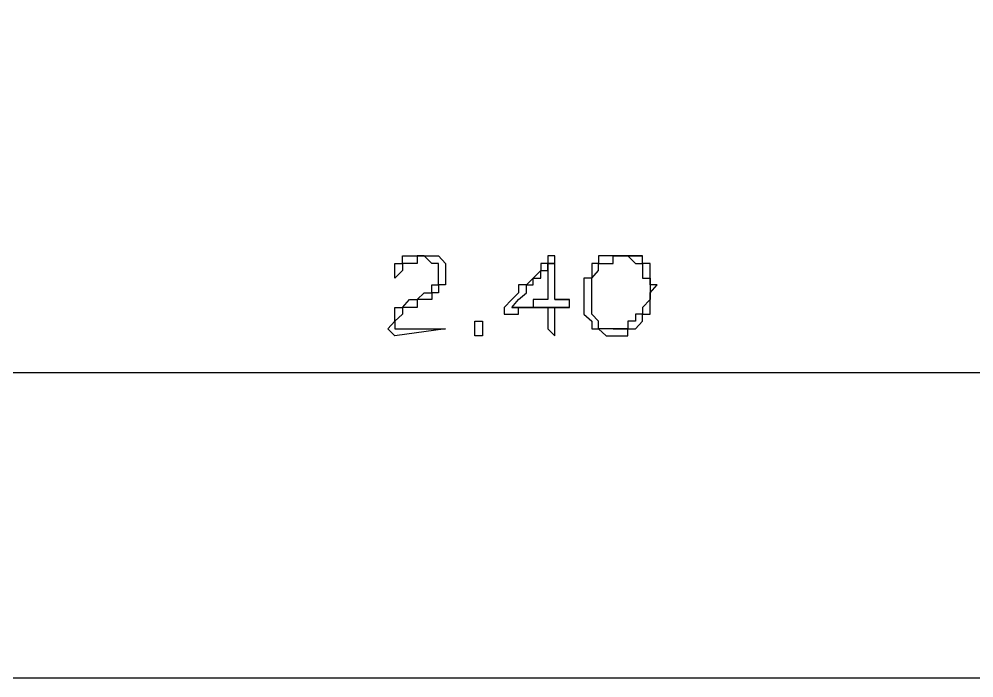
# Model space of a CAD drawing. Header units: millimetres. Extents: x -518.8 to -461.2, y 3.5 to 44.2.
# Drawn here: x -503.274 to -502.439, y 25.528 to 26.104 of the extents above; entities that cross this region are included whole.
import ezdxf

# ---------------------------------------------------------------- set-up
doc = ezdxf.new("R2010")
doc.units = ezdxf.units.MM
doc.header["$MEASUREMENT"] = 0
for name, color, linetype in [('10', 10, 'Continuous'), ('16', 16, 'Continuous'), ('MYSOLIDS', 7, 'Continuous')]:
    doc.layers.add(name, color=color, linetype=linetype)

msp = doc.modelspace()

# ---------------------------------------------------------------- linework, layer by layer
at = {"layer": '10'}
msp.add_lwpolyline([(-501.63386, 27.48191), (-501.63386, 27.73003), (-501.63386, 27.73003), (-504.03987, 27.73003), (-504.03987, 25.52777), (-501.63386, 25.52777)], dxfattribs=at)
at = {"layer": '16'}
msp.add_lwpolyline([(-501.58273, 25.79469), (-504.091, 25.79469)], dxfattribs=at)
at = {"layer": 'MYSOLIDS'}
for points in [[(-502.94513, 25.83304), (-502.90077, 25.83304), (-502.90077, 25.83304), (-502.90077, 25.83304), (-502.90077, 25.83304), (-502.90077, 25.83304), (-502.90077, 25.83304), (-502.90077, 25.83304), (-502.90077, 25.83304), (-502.90077, 25.83304), (-502.94513, 25.82702), (-502.94513, 25.82702), (-502.94513, 25.82702), (-502.94513, 25.82702), (-502.94513, 25.82702), (-502.94513, 25.82702), (-502.94513, 25.82702), (-502.95115, 25.83304), (-502.95115, 25.83304), (-502.95115, 25.83304), (-502.94513, 25.8398), (-502.94513, 25.8398), (-502.94513, 25.84582), (-502.94513, 25.84582), (-502.94513, 25.84582), (-502.94513, 25.85183), (-502.93837, 25.85183), (-502.93837, 25.85183), (-502.93837, 25.85183), (-502.93235, 25.8586), (-502.93235, 25.8586), (-502.93235, 25.8586), (-502.92558, 25.8586), (-502.91957, 25.86462), (-502.91957, 25.86462), (-502.9128, 25.86462), (-502.9128, 25.86462), (-502.9128, 25.86462), (-502.9128, 25.87138), (-502.90679, 25.87138), (-502.90679, 25.87138), (-502.90679, 25.8774), (-502.90679, 25.8774), (-502.90679, 25.88417), (-502.90679, 25.88417), (-502.90679, 25.89018), (-502.90679, 25.89018), (-502.90679, 25.89018), (-502.9128, 25.89018), (-502.9128, 25.89018), (-502.91957, 25.89695), (-502.91957, 25.89695), (-502.92558, 25.89695), (-502.92558, 25.89018), (-502.93235, 25.89018), (-502.93235, 25.89018), (-502.93235, 25.89018), (-502.93837, 25.89018), (-502.93837, 25.88417), (-502.93837, 25.88417), (-502.93837, 25.88417), (-502.93837, 25.88417), (-502.94513, 25.8774), (-502.94513, 25.8774), (-502.94513, 25.8774), (-502.94513, 25.8774), (-502.94513, 25.88417), (-502.94513, 25.88417), (-502.94513, 25.88417), (-502.94513, 25.88417), (-502.94513, 25.89018), (-502.93837, 25.89018), (-502.93837, 25.89018), (-502.93837, 25.89018), (-502.93837, 25.89695), (-502.93235, 25.89695), (-502.93235, 25.89695), (-502.92558, 25.89695), (-502.92558, 25.89695), (-502.91957, 25.89695), (-502.91957, 25.89695), (-502.91957, 25.89695), (-502.9128, 25.89695), (-502.9128, 25.89695), (-502.90679, 25.89695), (-502.90679, 25.89695), (-502.90679, 25.89695), (-502.90077, 25.89018), (-502.90077, 25.89018), (-502.90077, 25.88417), (-502.90077, 25.88417), (-502.90077, 25.88417), (-502.90077, 25.8774), (-502.90077, 25.8774), (-502.90077, 25.87138), (-502.90077, 25.87138), (-502.90679, 25.87138), (-502.90679, 25.86462), (-502.90679, 25.86462), (-502.9128, 25.86462), (-502.9128, 25.86462), (-502.9128, 25.8586), (-502.91957, 25.8586), (-502.91957, 25.8586), (-502.92558, 25.8586), (-502.92558, 25.85183), (-502.93235, 25.85183), (-502.93235, 25.85183), (-502.93837, 25.85183), (-502.93837, 25.84582), (-502.93837, 25.84582), (-502.93837, 25.84582), (-502.94513, 25.8398), (-502.94513, 25.8398), (-502.94513, 25.83304), (-502.94513, 25.83304), (-502.94513, 25.83304), (-502.94513, 25.83304)], [(-502.80528, 25.89695), (-502.80528, 25.89695), (-502.8113, 25.89695), (-502.8113, 25.89695), (-502.8113, 25.89018), (-502.80528, 25.89018), (-502.8113, 25.89018), (-502.8113, 25.88417), (-502.8113, 25.88417), (-502.8113, 25.8774), (-502.8113, 25.8774), (-502.8113, 25.87138), (-502.8113, 25.87138), (-502.8113, 25.86462), (-502.8113, 25.86462), (-502.8113, 25.8586), (-502.8113, 25.8586), (-502.8113, 25.8586), (-502.8113, 25.8586), (-502.81731, 25.8586), (-502.81731, 25.8586), (-502.82408, 25.8586), (-502.82408, 25.85183), (-502.82408, 25.85183), (-502.8301, 25.85183), (-502.8301, 25.85183), (-502.83686, 25.85183), (-502.83686, 25.85183), (-502.84288, 25.85183), (-502.7925, 25.85183), (-502.7925, 25.85183), (-502.7925, 25.85183), (-502.7925, 25.8586), (-502.80528, 25.8586), (-502.80528, 25.86462), (-502.80528, 25.86462), (-502.80528, 25.86462), (-502.80528, 25.87138), (-502.80528, 25.87138), (-502.80528, 25.8774), (-502.80528, 25.8774), (-502.80528, 25.88417), (-502.80528, 25.88417), (-502.80528, 25.89018), (-502.80528, 25.89018), (-502.80528, 25.89695), (-502.80528, 25.89695), (-502.80528, 25.89695), (-502.80528, 25.89695)], [(-502.74739, 25.89695), (-502.74739, 25.89695), (-502.75416, 25.89695), (-502.75416, 25.89695), (-502.76017, 25.89695), (-502.76017, 25.89695), (-502.76694, 25.89695), (-502.76694, 25.89018), (-502.76694, 25.89018), (-502.77295, 25.89018), (-502.77295, 25.88417), (-502.77295, 25.88417), (-502.77295, 25.8774), (-502.77972, 25.8774), (-502.77972, 25.8774), (-502.77972, 25.87138), (-502.77972, 25.87138), (-502.77972, 25.86462), (-502.77972, 25.86462), (-502.77972, 25.8586), (-502.77972, 25.8586), (-502.77972, 25.8586), (-502.77972, 25.85183), (-502.77972, 25.85183), (-502.77972, 25.84582), (-502.77972, 25.84582), (-502.77295, 25.8398), (-502.77295, 25.8398), (-502.77295, 25.83304), (-502.77295, 25.83304), (-502.76694, 25.83304), (-502.76694, 25.83304), (-502.76017, 25.82702), (-502.76017, 25.82702), (-502.76017, 25.82702), (-502.75416, 25.82702), (-502.75416, 25.82702), (-502.74739, 25.82702), (-502.74739, 25.82702), (-502.74137, 25.82702), (-502.74137, 25.83304), (-502.74137, 25.83304), (-502.75416, 25.83304), (-502.75416, 25.83304), (-502.75416, 25.83304), (-502.76017, 25.83304), (-502.76017, 25.83304), (-502.76694, 25.83304), (-502.76694, 25.8398), (-502.76694, 25.8398), (-502.76694, 25.8398), (-502.77295, 25.84582), (-502.77295, 25.84582), (-502.77295, 25.85183), (-502.77295, 25.85183), (-502.77295, 25.8586), (-502.77295, 25.8586), (-502.77295, 25.8586), (-502.77295, 25.86462), (-502.77295, 25.87138), (-502.77295, 25.87138), (-502.77295, 25.8774), (-502.77295, 25.8774), (-502.77295, 25.8774), (-502.76694, 25.88417), (-502.76694, 25.88417), (-502.76694, 25.88417), (-502.76694, 25.89018), (-502.76017, 25.89018), (-502.76017, 25.89018), (-502.75416, 25.89018), (-502.75416, 25.89695), (-502.74739, 25.89695), (-502.74739, 25.89695), (-502.72859, 25.89695), (-502.73461, 25.89695), (-502.73461, 25.89695), (-502.74137, 25.89695), (-502.74137, 25.89695), (-502.74739, 25.89695), (-502.74739, 25.89695)], [(-502.72859, 25.89695), (-502.74739, 25.89695), (-502.74137, 25.89695), (-502.74137, 25.89695), (-502.73461, 25.89018), (-502.73461, 25.89018), (-502.73461, 25.89018), (-502.72859, 25.89018), (-502.72859, 25.88417), (-502.72859, 25.88417), (-502.72859, 25.88417), (-502.72859, 25.8774), (-502.72183, 25.8774), (-502.72183, 25.87138), (-502.72183, 25.87138), (-502.72183, 25.86462), (-502.72183, 25.86462), (-502.72183, 25.8586), (-502.72183, 25.8586), (-502.72859, 25.85183), (-502.72859, 25.85183), (-502.72859, 25.85183), (-502.72859, 25.85183), (-502.72859, 25.84582), (-502.73461, 25.84582), (-502.73461, 25.8398), (-502.73461, 25.8398), (-502.74137, 25.8398), (-502.74137, 25.83304), (-502.74137, 25.83304), (-502.74739, 25.83304), (-502.74739, 25.83304), (-502.75416, 25.83304), (-502.74137, 25.83304), (-502.73461, 25.83304), (-502.73461, 25.83304), (-502.72859, 25.8398), (-502.72859, 25.8398), (-502.72859, 25.8398), (-502.72859, 25.84582), (-502.72183, 25.84582), (-502.72183, 25.85183), (-502.72183, 25.85183), (-502.72183, 25.8586), (-502.72183, 25.8586), (-502.72183, 25.86462), (-502.72183, 25.86462), (-502.71581, 25.87138), (-502.72183, 25.87138), (-502.72183, 25.8774), (-502.72183, 25.8774), (-502.72183, 25.88417), (-502.72183, 25.88417), (-502.72183, 25.88417), (-502.72183, 25.89018), (-502.72859, 25.89018), (-502.72859, 25.89018), (-502.72859, 25.89695), (-502.72859, 25.89695), (-502.72859, 25.89695)], [(-502.8113, 25.89018), (-502.8113, 25.89018), (-502.81731, 25.89018), (-502.81731, 25.88417), (-502.81731, 25.88417), (-502.82408, 25.8774), (-502.82408, 25.8774), (-502.82408, 25.8774), (-502.8301, 25.87138), (-502.8301, 25.87138), (-502.83686, 25.87138), (-502.83686, 25.86462), (-502.83686, 25.86462), (-502.84288, 25.8586), (-502.84288, 25.8586), (-502.84288, 25.8586), (-502.84964, 25.85183), (-502.84964, 25.85183), (-502.84964, 25.85183), (-502.84964, 25.85183), (-502.84964, 25.84582), (-502.84964, 25.84582), (-502.84288, 25.84582), (-502.84288, 25.84582), (-502.84288, 25.84582), (-502.83686, 25.84582), (-502.83686, 25.85183), (-502.8301, 25.85183), (-502.8301, 25.85183), (-502.82408, 25.85183), (-502.82408, 25.85183), (-502.81731, 25.85183), (-502.81731, 25.85183), (-502.8113, 25.85183), (-502.8113, 25.85183), (-502.80528, 25.85183), (-502.80528, 25.85183), (-502.79852, 25.85183), (-502.79852, 25.85183), (-502.7925, 25.85183), (-502.84288, 25.85183), (-502.84288, 25.85183), (-502.83686, 25.8586), (-502.83686, 25.8586), (-502.83686, 25.8586), (-502.8301, 25.86462), (-502.8301, 25.86462), (-502.8301, 25.87138), (-502.82408, 25.87138), (-502.82408, 25.87138), (-502.82408, 25.8774), (-502.81731, 25.8774), (-502.81731, 25.8774), (-502.81731, 25.88417), (-502.8113, 25.88417), (-502.8113, 25.89018), (-502.80528, 25.89018), (-502.8113, 25.89018), (-502.8113, 25.89018)], [(-502.79852, 25.8586), (-502.79852, 25.8586), (-502.79852, 25.8586), (-502.80528, 25.8586), (-502.80528, 25.8586), (-502.7925, 25.8586), (-502.7925, 25.8586), (-502.79852, 25.8586), (-502.79852, 25.8586)], [(-502.80528, 25.85183), (-502.8113, 25.85183), (-502.8113, 25.84582), (-502.8113, 25.84582), (-502.8113, 25.84582), (-502.8113, 25.83304), (-502.8113, 25.83304), (-502.8113, 25.83304), (-502.80528, 25.82702), (-502.80528, 25.82702), (-502.80528, 25.82702), (-502.80528, 25.82702), (-502.80528, 25.82702), (-502.80528, 25.83304), (-502.80528, 25.83304), (-502.80528, 25.83304), (-502.80528, 25.8398), (-502.80528, 25.8398), (-502.80528, 25.84582), (-502.80528, 25.84582), (-502.80528, 25.85183), (-502.80528, 25.85183)], [(-502.87521, 25.82702), (-502.87521, 25.82702), (-502.87521, 25.82702), (-502.87521, 25.83304), (-502.87521, 25.83304), (-502.87521, 25.83304), (-502.87521, 25.8398), (-502.87521, 25.8398), (-502.86844, 25.8398), (-502.86844, 25.8398), (-502.86844, 25.8398), (-502.86844, 25.83304), (-502.86844, 25.83304), (-502.86844, 25.83304), (-502.86844, 25.83304), (-502.86844, 25.82702), (-502.87521, 25.82702), (-502.87521, 25.82702), (-502.87521, 25.82702), (-502.87521, 25.82702)]]:
    msp.add_lwpolyline(points, dxfattribs=at)

doc.saveas('drawing.dxf')
